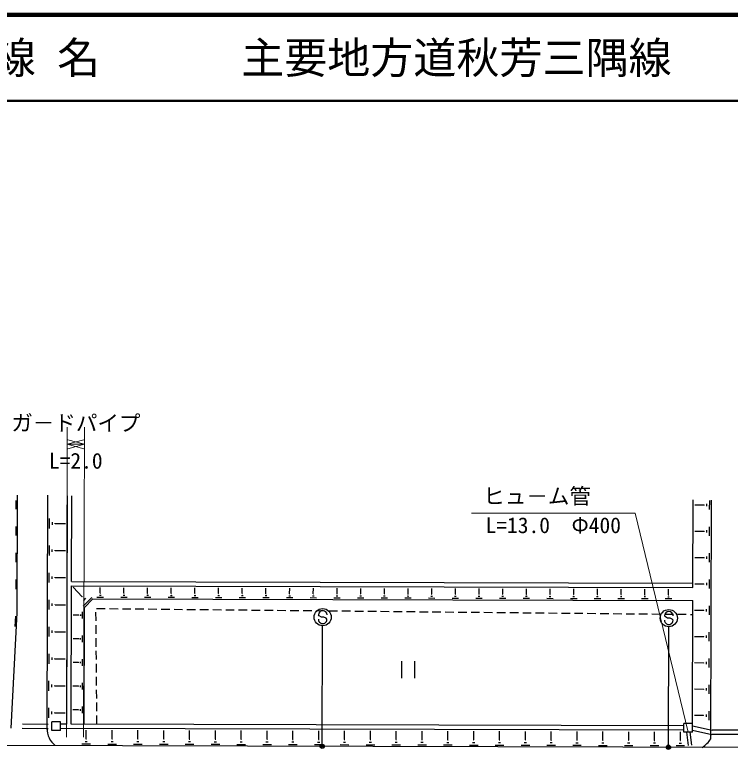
# Model space of a CAD drawing. Units: millimetres, scale not verified. Extents: x 40000 to 680000, y 20000 to 380000.
# Drawn here: x 190439 to 273543, y 294467 to 380000 of the extents above; entities that cross this region are included whole.
import ezdxf
from ezdxf.enums import TextEntityAlignment as Align

# ---------------------------------------------------------------- set-up
doc = ezdxf.new("R2010")
doc.units = ezdxf.units.MM
doc.header["$LTSCALE"] = 1000
doc.header["$PDMODE"] = 32
doc.header["$PDSIZE"] = 500
for name, color, linetype, lineweight in [('M-BGD', 7, 'Continuous', 25), ('M-STR-HTXT', 7, 'Continuous', 13), ('M-STR-STRC', 7, 'Continuous', 25), ('M-TTL', 2, 'Continuous', 140), ('M-TTL-LINE', 7, 'Continuous', 50)]:
    doc.layers.add(name, color=color, linetype=linetype, lineweight=lineweight)
doc.layers.add('M-TTL-TXT', color=7, linetype='Continuous')
doc.styles.add('@ＭＳ ゴシック', font='')
doc.styles.add('ＭＳ ゴシック', font='')
doc.styles.get('@ＭＳ ゴシック').set_extended_font_data('@MS Gothic')
doc.styles.get('ＭＳ ゴシック').set_extended_font_data('MS Gothic')

msp = doc.modelspace()

# ---------------------------------------------------------------- linework, layer by layer
at = {"layer": 'M-BGD'}
for p, q in [((190741, 310556), (190778, 324225)), ((194203, 296977), (194278, 324215)), ((190576, 323570), (190574, 322582)), ((196488, 297623), (196561, 324129)), ((197034, 314181), (197061, 324128)), ((269211, 313482), (269239, 323647)), ((271149, 322525), (271152, 323582)), ((271276, 295917), (271352, 323642)), ((270516, 323055), (269437, 323058)), ((270516, 323022), (270517, 323089)), ((270833, 322923), (270834, 323187)), ((194468, 320346), (194471, 321488)), ((194811, 320773), (194812, 321059)), ((195154, 320879), (195154, 320951)), ((195154, 320915), (196352, 320912)), ((190568, 320574), (190565, 319533)), ((270508, 319999), (269429, 320002)), ((270508, 319966), (270508, 320032)), ((270825, 319866), (270825, 320130)), ((271141, 319469), (271143, 320525)), ((194459, 317205), (194462, 318346)), ((190560, 317524), (190557, 316430)), ((194803, 317632), (194803, 317917)), ((195145, 317738), (195146, 317809)), ((195145, 317773), (196344, 317770)), ((271132, 316412), (271135, 317469)), ((270500, 316942), (269420, 316945)), ((270499, 316909), (270500, 316975)), ((270816, 316809), (270817, 317073)), ((194450, 314063), (194453, 315205)), ((194794, 314490), (194795, 314776)), ((190551, 314421), (190548, 313273)), ((195137, 314596), (195137, 314668)), ((195137, 314632), (196335, 314629)), ((197034, 314181), (269212, 313982)), ((270491, 313852), (270491, 313918)), ((270808, 313752), (270809, 314017)), ((271124, 313355), (271127, 314412)), ((196988, 297621), (197032, 313681)), ((197032, 313681), (269211, 313482)), ((198288, 312419), (197207, 313506)), ((200369, 312822), (200371, 313472)), ((203119, 312814), (203121, 313464)), ((205869, 312807), (205871, 313457)), ((208619, 312799), (208621, 313449)), ((211369, 312791), (211371, 313441)), ((214119, 312784), (214121, 313434)), ((216869, 312776), (216871, 313426)), ((219619, 312769), (219621, 313419)), ((222369, 312761), (222371, 313411)), ((225119, 312754), (225121, 313404)), ((227869, 312746), (227871, 313396)), ((230619, 312738), (230621, 313388)), ((233369, 312731), (233371, 313381)), ((236119, 312723), (236121, 313373)), ((238869, 312716), (238871, 313366)), ((241619, 312708), (241621, 313358)), ((244369, 312701), (244371, 313351)), ((247119, 312693), (247121, 313343)), ((249869, 312685), (249871, 313335)), ((252619, 312678), (252621, 313328)), ((255369, 312670), (255371, 313320)), ((258119, 312663), (258121, 313313)), ((260869, 312655), (260871, 313305)), ((263619, 312648), (263621, 313298)), ((266369, 312640), (266371, 313290)), ((270491, 313885), (269412, 313888)), ((198256, 312388), (198319, 312450)), ((198384, 311319), (199387, 312316)), ((198461, 311993), (198712, 312243)), ((199993, 312373), (200743, 312371)), ((200275, 312597), (200462, 312597)), ((200346, 312822), (200393, 312822)), ((202743, 312365), (203493, 312363)), ((203025, 312589), (203212, 312589)), ((203096, 312814), (203143, 312814)), ((205493, 312358), (206243, 312356)), ((205775, 312582), (205962, 312581)), ((205846, 312807), (205893, 312807)), ((208243, 312350), (208993, 312348)), ((208525, 312574), (208712, 312574)), ((208596, 312799), (208643, 312799)), ((210993, 312343), (211743, 312340)), ((211275, 312567), (211462, 312566)), ((211346, 312792), (211393, 312791)), ((213743, 312335), (214493, 312333)), ((214025, 312559), (214212, 312559)), ((214096, 312784), (214143, 312784)), ((216493, 312327), (217243, 312325)), ((216775, 312552), (216962, 312551)), ((216846, 312776), (216893, 312776)), ((219243, 312320), (219993, 312318)), ((219525, 312544), (219712, 312543)), ((219596, 312769), (219643, 312769)), ((221993, 312312), (222743, 312310)), ((222275, 312536), (222462, 312536)), ((222346, 312761), (222393, 312761)), ((224743, 312305), (225493, 312303)), ((225025, 312529), (225212, 312528)), ((225096, 312754), (225143, 312754)), ((227493, 312297), (228243, 312295)), ((227775, 312521), (227962, 312521)), ((227846, 312746), (227893, 312746)), ((230243, 312289), (230993, 312287)), ((230525, 312514), (230712, 312513)), ((230596, 312739), (230643, 312738)), ((232993, 312282), (233743, 312280)), ((233275, 312506), (233462, 312506)), ((233346, 312731), (233393, 312731)), ((235743, 312274), (236493, 312272)), ((236025, 312499), (236212, 312498)), ((236096, 312723), (236143, 312723)), ((238493, 312267), (239243, 312265)), ((238775, 312491), (238962, 312490)), ((238846, 312716), (238893, 312716)), ((241243, 312259), (241993, 312257)), ((241525, 312483), (241712, 312483)), ((241596, 312708), (241643, 312708)), ((243993, 312252), (244743, 312250)), ((244275, 312476), (244462, 312475)), ((244346, 312701), (244393, 312701)), ((246743, 312244), (247493, 312242)), ((247025, 312468), (247212, 312468)), ((247096, 312693), (247143, 312693)), ((249493, 312236), (250243, 312234)), ((249775, 312461), (249962, 312460)), ((249846, 312685), (249893, 312685)), ((252243, 312229), (252993, 312227)), ((252525, 312453), (252712, 312453)), ((252596, 312678), (252643, 312678)), ((254993, 312221), (255743, 312219)), ((255275, 312446), (255462, 312445)), ((255346, 312670), (255393, 312670)), ((257743, 312214), (258493, 312212)), ((258025, 312438), (258212, 312437)), ((258096, 312663), (258143, 312663)), ((260493, 312206), (261243, 312204)), ((260775, 312430), (260962, 312430)), ((260846, 312655), (260893, 312655)), ((263243, 312199), (263993, 312197)), ((263525, 312423), (263712, 312422)), ((263596, 312648), (263643, 312647)), ((266275, 312415), (266462, 312415)), ((266346, 312640), (266393, 312640)), ((194442, 310921), (194445, 312063)), ((194785, 311349), (194786, 311634)), ((195128, 311455), (195128, 311526)), ((195128, 311490), (196326, 311487)), ((198526, 311177), (199528, 312174)), ((199528, 312174), (269207, 311982)), ((265993, 312191), (266743, 312189)), ((269167, 297673), (269207, 311982)), ((271115, 310299), (271118, 311355)), ((190020, 297141), (190741, 310556)), ((198322, 309898), (198324, 310648)), ((198488, 297617), (198526, 311177)), ((199886, 309613), (199877, 310613)), ((199938, 311048), (200938, 311038)), ((201438, 311033), (202438, 311023)), ((202938, 311018), (203938, 311008)), ((204438, 311003), (205438, 310994)), ((205938, 310989), (206938, 310979)), ((207438, 310974), (208438, 310964)), ((208938, 310959), (209938, 310949)), ((210438, 310944), (211438, 310934)), ((211938, 310929), (212938, 310920)), ((213438, 310915), (214438, 310905)), ((214938, 310900), (215938, 310890)), ((216438, 310885), (217438, 310875)), ((217938, 310870), (218937, 310860)), ((219437, 310855), (220437, 310846)), ((220937, 310841), (221937, 310831)), ((222437, 310826), (223437, 310816)), ((223937, 310811), (224937, 310801)), ((225437, 310796), (226437, 310786)), ((226937, 310781), (227937, 310772)), ((228437, 310767), (229437, 310757)), ((229937, 310752), (230937, 310742)), ((231437, 310737), (232437, 310727)), ((232937, 310722), (233937, 310712)), ((234437, 310708), (235437, 310698)), ((235937, 310693), (236937, 310683)), ((237437, 310678), (238437, 310668)), ((238936, 310663), (239936, 310653)), ((240436, 310648), (241436, 310638)), ((241936, 310634), (242936, 310624)), ((243436, 310619), (244436, 310609)), ((244936, 310604), (245936, 310594)), ((246436, 310589), (247436, 310579)), ((247936, 310574), (248936, 310565)), ((249436, 310560), (250436, 310550)), ((250936, 310545), (251936, 310535)), ((252436, 310530), (253436, 310520)), ((253936, 310515), (254936, 310505)), ((255436, 310500), (256436, 310491)), ((256936, 310486), (257936, 310476)), ((270483, 310829), (269403, 310832)), ((270483, 310796), (270483, 310862)), ((270799, 310696), (270800, 310960)), ((190520, 310172), (190455, 308962)), ((197873, 310274), (197223, 310276)), ((197873, 310250), (197873, 310297)), ((198098, 310180), (198098, 310367)), ((258436, 310471), (259436, 310461)), ((259935, 310456), (260935, 310446)), ((261435, 310441), (262435, 310431)), ((262935, 310426), (263935, 310417)), ((264435, 310412), (265435, 310402)), ((265935, 310397), (266935, 310387)), ((267435, 310382), (268435, 310372)), ((268935, 310367), (269202, 310365)), ((194433, 307780), (194436, 308921)), ((199898, 308113), (199890, 309113)), ((194777, 308207), (194777, 308492)), ((195119, 308313), (195120, 308384)), ((195120, 308349), (196318, 308346)), ((271107, 307242), (271110, 308299)), ((197865, 307524), (197215, 307526)), ((197865, 307500), (197866, 307547)), ((198090, 307430), (198091, 307617)), ((198314, 307148), (198316, 307898)), ((199910, 306613), (199902, 307613)), ((270474, 307772), (269395, 307775)), ((270474, 307739), (270474, 307805)), ((270791, 307639), (270792, 307903)), ((194424, 304638), (194427, 305780)), ((199922, 305113), (199914, 306113)), ((194768, 305066), (194769, 305351)), ((195111, 305172), (195111, 305243)), ((195111, 305207), (196309, 305204)), ((197858, 304774), (197208, 304776)), ((197858, 304750), (197858, 304797)), ((198083, 304680), (198083, 304867)), ((198307, 304398), (198309, 305148)), ((199934, 303613), (199926, 304613)), ((235376, 304949), (235376, 302949)), ((236876, 304949), (236876, 302949)), ((270466, 304715), (269387, 304718)), ((270466, 304682), (270466, 304748)), ((270783, 304582), (270783, 304847)), ((271098, 304185), (271101, 305242)), ((199946, 302113), (199938, 303113)), ((194416, 301497), (194419, 302638)), ((194759, 301924), (194760, 302209)), ((195102, 302030), (195102, 302101)), ((195102, 302066), (196300, 302062)), ((197850, 302024), (197200, 302026)), ((197850, 302000), (197850, 302047)), ((198075, 301930), (198076, 302117)), ((198299, 301648), (198301, 302398)), ((271090, 301129), (271093, 302185)), ((199958, 300613), (199950, 301613)), ((270457, 301659), (269378, 301662)), ((270457, 301626), (270458, 301692)), ((270774, 301526), (270775, 301790)), ((194407, 298355), (194410, 299497)), ((198067, 299180), (198068, 299367)), ((198292, 298898), (198294, 299648)), ((199970, 299113), (199962, 300113)), ((194751, 298782), (194751, 299068)), ((195093, 298888), (195094, 298960)), ((195094, 298924), (196292, 298921)), ((197843, 299274), (197193, 299276)), ((197843, 299250), (197843, 299297)), ((199982, 297613), (199974, 298613)), ((270449, 298602), (269370, 298605)), ((270449, 298569), (270449, 298635)), ((270766, 298469), (270766, 298733)), ((271082, 298072), (271085, 299129)), ((194755, 296878), (194757, 297878)), ((195757, 297875), (194757, 297878)), ((195755, 296875), (195757, 297875)), ((268164, 296675), (268167, 297675)), ((269167, 297673), (268167, 297675)), ((269164, 296673), (269167, 297673)), ((191322, 297137), (194322, 297129)), ((191324, 297637), (194324, 297629)), ((195755, 296875), (194755, 296878)), ((268165, 296925), (195755, 297125)), ((196488, 297623), (195757, 297625)), ((268166, 297425), (196988, 297621)), ((198746, 295917), (198749, 296917)), ((201746, 295908), (201749, 296908)), ((204746, 295900), (204749, 296900)), ((207746, 295892), (207749, 296892)), ((210746, 295884), (210749, 296884)), ((213746, 295875), (213749, 296875)), ((216746, 295867), (216749, 296867)), ((219746, 295859), (219749, 296859)), ((222746, 295851), (222749, 296851)), ((225746, 295842), (225749, 296842)), ((228746, 295834), (228749, 296834)), ((231746, 295826), (231749, 296826)), ((234746, 295817), (234749, 296817)), ((237746, 295809), (237749, 296809)), ((240746, 295801), (240749, 296801)), ((269165, 296911), (271396, 296417)), ((269166, 297423), (271451, 296916)), ((358501, 296677), (271451, 296916)), ((243746, 295793), (243749, 296793)), ((246746, 295784), (246749, 296784)), ((249746, 295776), (249749, 296776)), ((252746, 295768), (252749, 296768)), ((255746, 295760), (255749, 296760)), ((258746, 295751), (258749, 296751)), ((261746, 295743), (261749, 296743)), ((264746, 295735), (264749, 296735)), ((267746, 295727), (267749, 296727)), ((269164, 296673), (268164, 296675)), ((268461, 296675), (268659, 295135)), ((268864, 296674), (269056, 295186)), ((358500, 296177), (271396, 296417)), ((434669, 294467), (118636, 295337)), ((198245, 295318), (199245, 295315)), ((198621, 295617), (198871, 295616)), ((198715, 295917), (198778, 295917)), ((201245, 295310), (202245, 295307)), ((201621, 295609), (201871, 295608)), ((201715, 295908), (201778, 295908)), ((204245, 295301), (205245, 295299)), ((204621, 295600), (204871, 295600)), ((204715, 295900), (204778, 295900)), ((207245, 295293), (208245, 295290)), ((207621, 295592), (207871, 295592)), ((207715, 295892), (207778, 295892)), ((210245, 295285), (211245, 295282)), ((210621, 295584), (210871, 295583)), ((210715, 295884), (210778, 295884)), ((213245, 295277), (214245, 295274)), ((213620, 295576), (213870, 295575)), ((213715, 295875), (213778, 295875)), ((216245, 295268), (217245, 295266)), ((216620, 295567), (216870, 295567)), ((216715, 295867), (216778, 295867)), ((219245, 295260), (220245, 295257)), ((219620, 295559), (219870, 295558)), ((219715, 295859), (219778, 295859)), ((222245, 295252), (223245, 295249)), ((222620, 295551), (222870, 295550)), ((222715, 295851), (222778, 295850)), ((225245, 295244), (226245, 295241)), ((225620, 295543), (225870, 295542)), ((225715, 295842), (225778, 295842)), ((228245, 295235), (229245, 295233)), ((228620, 295534), (228870, 295534)), ((228715, 295834), (228778, 295834)), ((231245, 295227), (232245, 295224)), ((231620, 295526), (231870, 295525)), ((231715, 295826), (231778, 295826)), ((234245, 295219), (235245, 295216)), ((234620, 295518), (234870, 295517)), ((234715, 295818), (234777, 295817)), ((237245, 295211), (238245, 295208)), ((237620, 295510), (237870, 295509)), ((237715, 295809), (237777, 295809)), ((240245, 295202), (241245, 295200)), ((240620, 295501), (240870, 295501)), ((240715, 295801), (240777, 295801)), ((243245, 295194), (244245, 295191)), ((243620, 295493), (243870, 295492)), ((243715, 295793), (243777, 295793)), ((246245, 295186), (247245, 295183)), ((246620, 295485), (246870, 295484)), ((246715, 295785), (246777, 295784)), ((249245, 295178), (250245, 295175)), ((249620, 295477), (249870, 295476)), ((249715, 295776), (249777, 295776)), ((252245, 295169), (253245, 295167)), ((252620, 295468), (252870, 295468)), ((252715, 295768), (252777, 295768)), ((255245, 295161), (256245, 295158)), ((255620, 295460), (255870, 295459)), ((255715, 295760), (255777, 295760)), ((258245, 295153), (259245, 295150)), ((258620, 295452), (258870, 295451)), ((258715, 295751), (258777, 295751)), ((261244, 295144), (262244, 295142)), ((261620, 295443), (261870, 295443)), ((261715, 295743), (261777, 295743)), ((264244, 295136), (265244, 295133)), ((264620, 295435), (264870, 295435)), ((264715, 295735), (264777, 295735)), ((267244, 295128), (268244, 295125)), ((267620, 295427), (267870, 295426)), ((267715, 295727), (267777, 295726))]:
    msp.add_line(p, q, dxfattribs=at)
for centre, radius, start, end in [((196635, 297046), 2433, 178.05079, 232.10934), ((268814, 297390), 2869, 300.57235, 329.112)]:
    msp.add_arc(centre, radius, start, end, dxfattribs=at)
at = {"layer": 'M-STR-HTXT'}
for p, q in [((196438, 296123), (196538, 332123)), ((198438, 296117), (198538, 332117)), ((198465, 330635), (196532, 330123)), ((198532, 330117), (196602, 330640)), ((196532, 330123), (198532, 330117)), ((196532, 330123), (198463, 329600)), ((196599, 329605), (198532, 330117)), ((243484, 322132), (262484, 322132)), ((262484, 322132), (268664, 296674))]:
    msp.add_line(p, q, dxfattribs=at)
at = {"layer": 'M-STR-STRC'}
for p, q in [((225808, 310182), (225709, 310300)), ((226053, 310042), (225808, 310182)), ((226354, 310040), (226053, 310042)), ((226599, 309928), (226354, 310040)), ((226705, 309792), (226599, 309928)), ((266008, 310071), (265909, 310189)), ((266253, 309932), (266008, 310071)), ((266554, 309929), (266253, 309932)), ((266799, 309817), (266554, 309929)), ((266905, 309681), (266799, 309817)), ((226163, 295191), (226201, 309041)), ((266362, 295080), (266401, 308930))]:
    msp.add_line(p, q, dxfattribs=at)
for centre, radius in [((226203, 310041), 1000), ((266403, 309930), 1000), ((226162, 295041), 150), ((226162, 295041), 120), ((226162, 295041), 90), ((226162, 295041), 60), ((226162, 295041), 30), ((266362, 294930), 150), ((266362, 294930), 120), ((266362, 294930), 90), ((266362, 294930), 60), ((266362, 294930), 30)]:
    msp.add_circle(centre, radius, dxfattribs=at)
for centre, start, end in [((226209, 310296), 359.55488, 179.55488), ((266409, 310185), 359.55488, 179.55488), ((226205, 309796), 179.55488, 359.55488), ((266405, 309685), 179.55488, 359.55488)]:
    msp.add_arc(centre, 500, start, end, dxfattribs=at)
for p in [(226162, 295041), (266362, 294930)]:
    msp.add_point(p, dxfattribs=at)
at = {"layer": 'M-TTL'}
msp.add_line((680000, 380000), (40000, 380000), dxfattribs=at)
at = {"layer": 'M-TTL-LINE'}
msp.add_line((40000, 370000), (680000, 370000), dxfattribs=at)

# ---------------------------------------------------------------- texts
at = {"layer": 'M-STR-HTXT', "style": 'ＭＳ ゴシック'}
msp.add_text('ガ－ドパイプ', height=1833, rotation=359.842, dxfattribs=at).set_placement((197535, 331120), align=Align.BOTTOM_CENTER)
at = {"layer": 'M-STR-HTXT', "style": '@ＭＳ ゴシック'}
msp.add_text('L=2.0', height=1833, rotation=359.842, dxfattribs=at).set_placement((197529, 329120), align=Align.TOP_CENTER)
at = {"layer": 'M-STR-HTXT', "style": 'ＭＳ ゴシック'}
msp.add_text('ヒュ－ム管', height=1833, dxfattribs=at).set_placement((244859, 322632), align=Align.BOTTOM_LEFT)
msp.add_text('L=13.0\u3000Φ400', height=1833, dxfattribs=at).set_placement((252984, 321632), align=Align.TOP_CENTER)
at = {"layer": 'M-TTL-TXT', "style": 'ＭＳ ゴシック'}
for s, p in [('路 線 名', (180380, 375000)), ('主要地方道秋芳三隅線', (216734, 375000))]:
    msp.add_text(s, height=3666, dxfattribs=at).set_placement(p, align=Align.MIDDLE_LEFT)

doc.saveas('drawing.dxf')
